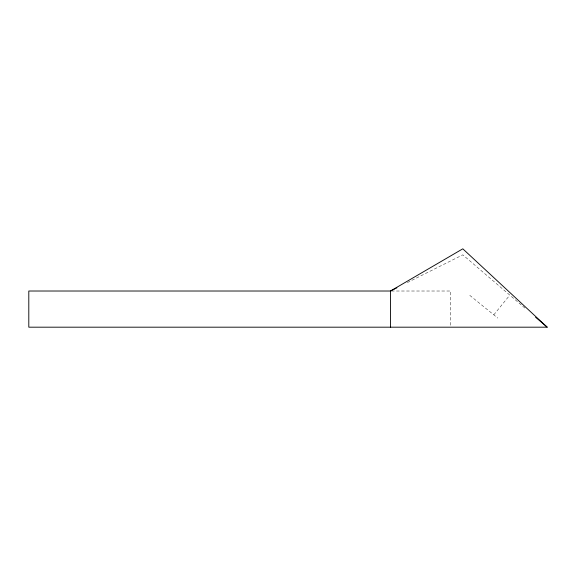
<?xml version="1.0" encoding="UTF-8"?>
<svg xmlns="http://www.w3.org/2000/svg" width="576" height="576" viewBox="0 0 576 576"><rect width="100%" height="100%" fill="white"/><g stroke="black" fill="none" stroke-linecap="round" stroke-linejoin="round"><path stroke-width="0.43" stroke-dasharray="2.88 2.16" d="M493.79 314.849L508.99 296.136M407.354 282.578L462.809 254.844L522.022 305.597M391.378 291.017L450.756 291.017L450.756 326.297M469.771 295.337L497.772 318.089M522.698 306.18L525.42 308.513"/><path stroke-width="0.86" d="M396.907 287.798L390.478 291.017L28.8 291.017L28.8 327.182L547.2 327.182L462.809 248.818L390.478 291.017L390.478 327.182M535.63 317.268L547.2 327.182"/></g></svg>
